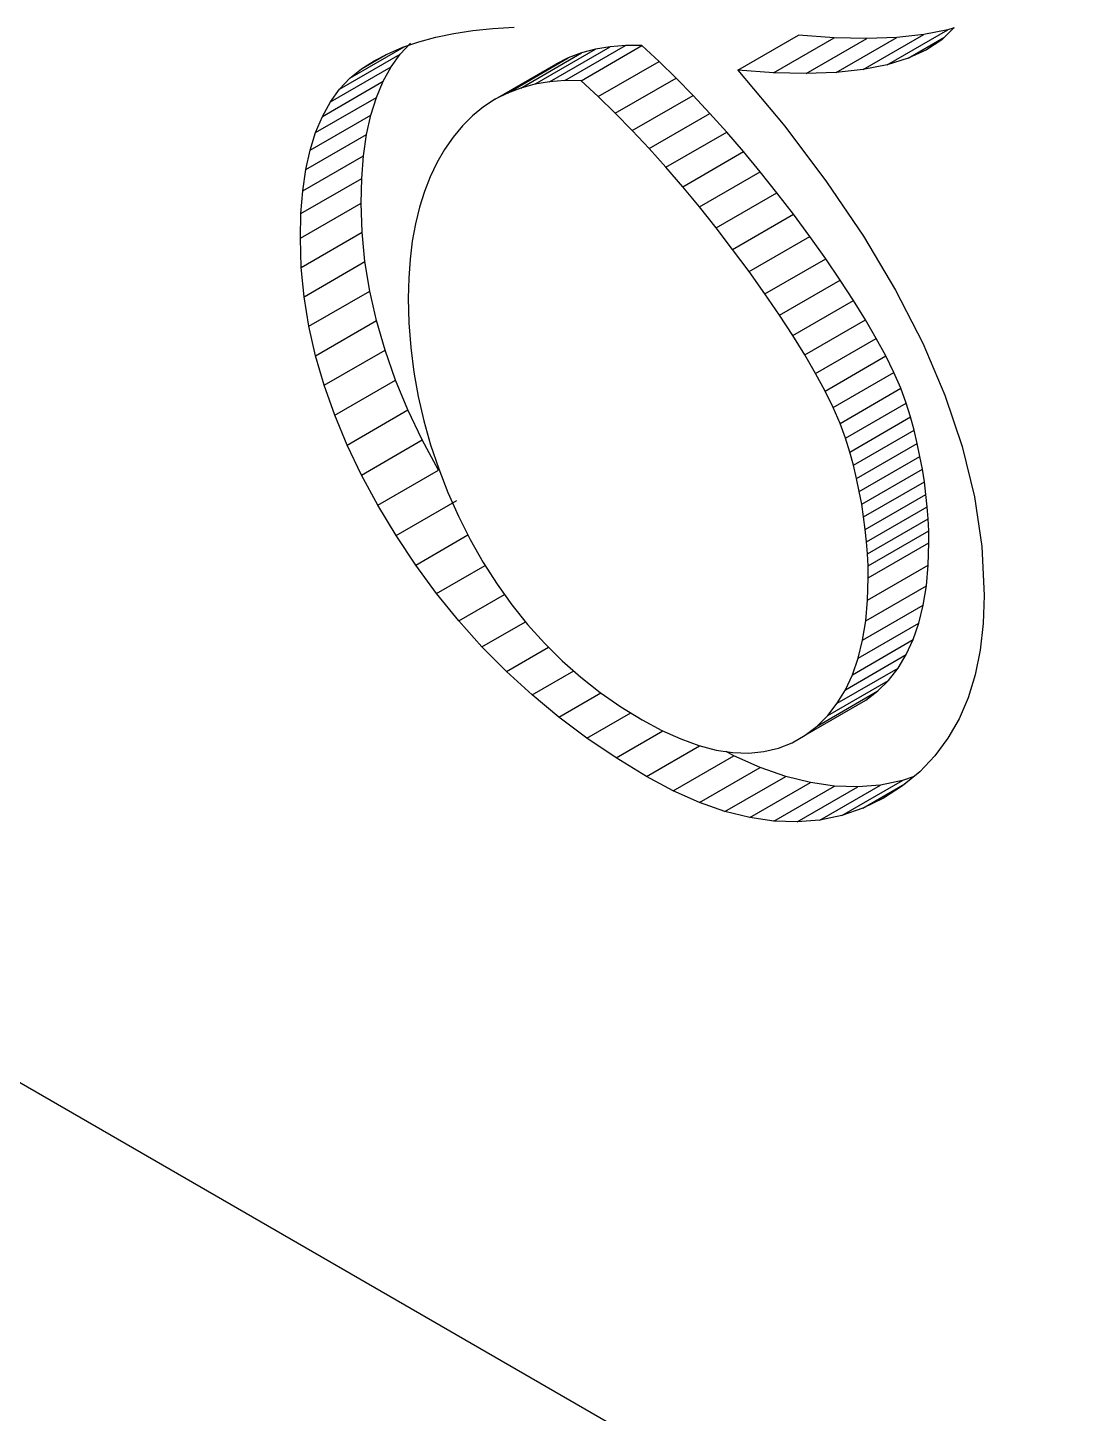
# Model space of a CAD drawing. Header units: millimetres. Extents: x -105 to 105, y -148 to 148.
# Drawn here: x 53.087 to 54.318, y -61.7 to -60.087 of the extents above; entities that cross this region are included whole.
import ezdxf

# ---------------------------------------------------------------- set-up
doc = ezdxf.new("R2010")
doc.units = ezdxf.units.MM
doc.layers.get('0').update_dxf_attribs({"lineweight": 18})

msp = doc.modelspace()

# ---------------------------------------------------------------- linework, layer by layer
at = {"color": 7, "lineweight": 30, "ltscale": 0.000562448}
msp.add_line((53.5828, -60.0932), (53.6051, -60.0897), dxfattribs=at)
at = {"color": 7, "lineweight": 30, "ltscale": 0.000589946}
msp.add_line((53.6051, -60.0897), (53.6285, -60.0873), dxfattribs=at)
at = {"color": 7, "lineweight": 30, "ltscale": 0.000618684}
msp.add_line((53.6285, -60.0873), (53.6532, -60.0858), dxfattribs=at)
at = {"color": 7, "lineweight": 30, "ltscale": 0.002041}
for p, q in [((54.0875, -60.1298), (54.1582, -60.089)), ((53.7123, -60.1482), (53.783, -60.1074)), ((53.7313, -60.1483), (53.802, -60.1074)), ((53.9138, -60.136), (53.9845, -60.0951)), ((53.9553, -60.139), (54.026, -60.0982)), ((53.9934, -60.1399), (54.0641, -60.0991)), ((54.0281, -60.1387), (54.0988, -60.0978)), ((54.0595, -60.1353), (54.1302, -60.0945)), ((53.4497, -60.1582), (53.5204, -60.1174)), ((53.6454, -60.1626), (53.7161, -60.1218)), ((53.6608, -60.1568), (53.7315, -60.116)), ((53.6771, -60.1524), (53.7478, -60.1116)), ((53.6942, -60.1496), (53.765, -60.1087)), ((53.4391, -60.173), (53.5098, -60.1322)), ((53.6309, -60.1699), (53.7016, -60.1291)), ((53.7512, -60.1667), (53.8219, -60.1259)), ((53.4298, -60.1898), (53.5005, -60.1489)), ((53.771, -60.1861), (53.8417, -60.1452)), ((53.422, -60.2085), (53.4927, -60.1677)), ((53.8104, -60.2272), (53.8811, -60.1864)), ((53.4156, -60.2292), (53.4863, -60.1884)), ((53.4106, -60.2518), (53.4813, -60.211)), ((53.83, -60.249), (53.9007, -60.2082)), ((53.4071, -60.2765), (53.4778, -60.2356)), ((53.8495, -60.2717), (53.9202, -60.2308)), ((53.4049, -60.3031), (53.4756, -60.2622)), ((53.869, -60.2952), (53.9397, -60.2543)), ((53.8883, -60.3195), (53.9591, -60.2787)), ((53.9076, -60.3447), (53.9784, -60.3038)), ((53.4053, -60.3657), (53.476, -60.3248)), ((53.9269, -60.3706), (53.9976, -60.3298)), ((53.4087, -60.3998), (53.4794, -60.359)), ((53.9453, -60.3965), (54.016, -60.3557)), ((53.9623, -60.4213), (54.033, -60.3805)), ((53.4142, -60.4341), (53.4849, -60.3933)), ((53.9778, -60.445), (54.0485, -60.4042)), ((53.422, -60.4685), (53.4928, -60.4277)), ((53.9917, -60.4676), (54.0624, -60.4268)), ((53.4321, -60.503), (53.5028, -60.4622)), ((54.0042, -60.4892), (54.0749, -60.4484)), ((54.0152, -60.5097), (54.0859, -60.4688)), ((54.0247, -60.529), (54.0954, -60.4882)), ((53.4443, -60.5377), (53.515, -60.4969)), ((54.0327, -60.5474), (54.1034, -60.5065)), ((54.0392, -60.5646), (54.1099, -60.5238)), ((53.4588, -60.5726), (53.5295, -60.5317)), ((54.0442, -60.5807), (54.1149, -60.5399)), ((54.0483, -60.5962), (54.119, -60.5554)), ((53.4755, -60.6075), (53.5462, -60.5667)), ((54.0519, -60.6115), (54.1226, -60.5707)), ((54.0551, -60.6267), (54.1258, -60.5858)), ((53.4945, -60.6426), (53.5652, -60.6018)), ((54.0579, -60.6416), (54.1286, -60.6008)), ((54.0602, -60.6563), (54.1309, -60.6155)), ((53.5156, -60.6779), (53.5863, -60.6371)), ((54.0621, -60.6709), (54.1328, -60.63)), ((54.0636, -60.6852), (54.1343, -60.6444)), ((54.0647, -60.6994), (54.1354, -60.6586)), ((54.0655, -60.7272), (54.1363, -60.6863)), ((54.0648, -60.7531), (54.1355, -60.7123)), ((54.0626, -60.7774), (54.1333, -60.7366)), ((54.0589, -60.8), (54.1296, -60.7592)), ((54.0538, -60.8209), (54.1245, -60.78)), ((54.0472, -60.8401), (54.1179, -60.7992)), ((54.0391, -60.8575), (54.1098, -60.8167)), ((54.0295, -60.8733), (54.1003, -60.8325)), ((54.0185, -60.8874), (54.0892, -60.8466)), ((54.006, -60.8998), (54.0767, -60.859)), ((53.9921, -60.9105), (54.0628, -60.8697)), ((53.8385, -60.9752), (53.9092, -60.9344)), ((53.869, -60.9888), (53.9397, -60.948)), ((53.8987, -60.9992), (53.9694, -60.9584)), ((53.9276, -61.0065), (53.9983, -60.9657)), ((53.9556, -61.0106), (54.0263, -60.9698)), ((53.9828, -61.0115), (54.0535, -60.9707)), ((54.0092, -61.0093), (54.0799, -60.9685)), ((54.0347, -61.004), (54.1054, -60.9631))]:
    msp.add_line(p, q, dxfattribs=at)
at = {"color": 7, "lineweight": 30, "ltscale": 0.00071304}
for p, q in [((54.1582, -60.089), (54.1302, -60.0945)), ((54.0875, -60.1298), (54.0595, -60.1353))]:
    msp.add_line(p, q, dxfattribs=at)
at = {"color": 7, "lineweight": 30, "ltscale": 0.000505027}
msp.add_line((54.1658, -60.0864), (54.1513, -60.1005), dxfattribs=at)
at = {"color": 7, "lineweight": 30, "ltscale": 0.000192453}
msp.add_line((54.1655, -60.0867), (54.1582, -60.089), dxfattribs=at)
at = {"color": 7, "lineweight": 30, "ltscale": 0.000440128}
msp.add_line((53.5204, -60.1174), (53.5325, -60.1046), dxfattribs=at)
at = {"color": 7, "lineweight": 30, "ltscale": 0.000490272}
msp.add_line((53.5235, -60.1094), (53.5421, -60.1031), dxfattribs=at)
at = {"color": 7, "lineweight": 30, "ltscale": 0.000512698}
msp.add_line((53.5421, -60.1031), (53.5618, -60.0976), dxfattribs=at)
at = {"color": 7, "lineweight": 30, "ltscale": 0.000536433}
msp.add_line((53.5618, -60.0976), (53.5828, -60.0932), dxfattribs=at)
at = {"color": 7, "lineweight": 30, "ltscale": 0.000453373}
msp.add_line((53.783, -60.1074), (53.765, -60.1087), dxfattribs=at)
at = {"color": 7, "lineweight": 30, "ltscale": 0.000474934}
msp.add_line((53.802, -60.1074), (53.783, -60.1074), dxfattribs=at)
at = {"color": 7, "lineweight": 30, "ltscale": 0.000678301}
for p, q in [((53.8219, -60.1259), (53.802, -60.1074)), ((53.7512, -60.1667), (53.7313, -60.1483))]:
    msp.add_line(p, q, dxfattribs=at)
at = {"color": 7, "lineweight": 30, "ltscale": 0.001039}
for p, q in [((54.026, -60.0982), (53.9845, -60.0951)), ((53.9553, -60.139), (53.9138, -60.136))]:
    msp.add_line(p, q, dxfattribs=at)
at = {"color": 7, "lineweight": 30, "ltscale": 0.000952805}
msp.add_line((54.0641, -60.0991), (54.026, -60.0982), dxfattribs=at)
at = {"color": 7, "lineweight": 30, "ltscale": 0.000868775}
msp.add_line((54.0988, -60.0978), (54.0641, -60.0991), dxfattribs=at)
at = {"color": 7, "lineweight": 30, "ltscale": 0.00078844}
msp.add_line((54.1302, -60.0945), (54.0988, -60.0978), dxfattribs=at)
at = {"color": 7, "lineweight": 30, "ltscale": 0.0012}
msp.add_line((54.1121, -60.1221), (54.1537, -60.0981), dxfattribs=at)
at = {"color": 7, "lineweight": 30, "ltscale": 0.000537362}
msp.add_line((54.1513, -60.1005), (54.1334, -60.1124), dxfattribs=at)
at = {"color": 7, "lineweight": 30, "ltscale": 0.001823}
msp.add_line((53.4618, -60.1454), (53.525, -60.109), dxfattribs=at)
at = {"color": 7, "lineweight": 30, "ltscale": 0.000836925}
msp.add_line((53.4753, -60.1346), (53.5043, -60.1178), dxfattribs=at)
at = {"color": 7, "lineweight": 30, "ltscale": 0.00045318}
msp.add_line((53.4902, -60.1252), (53.5062, -60.1168), dxfattribs=at)
at = {"color": 7, "lineweight": 30, "ltscale": 0.00047034}
msp.add_line((53.5062, -60.1168), (53.5235, -60.1094), dxfattribs=at)
at = {"color": 7, "lineweight": 30, "ltscale": 0.000455782}
msp.add_line((53.5098, -60.1322), (53.5204, -60.1174), dxfattribs=at)
at = {"color": 7, "lineweight": 30, "ltscale": 0.000405856}
msp.add_line((53.7161, -60.1218), (53.7016, -60.1291), dxfattribs=at)
at = {"color": 7, "lineweight": 30, "ltscale": 0.000411207}
for p, q in [((53.7315, -60.116), (53.7161, -60.1218)), ((53.6608, -60.1568), (53.6454, -60.1626))]:
    msp.add_line(p, q, dxfattribs=at)
at = {"color": 7, "lineweight": 30, "ltscale": 0.000421298}
for p, q in [((53.7478, -60.1116), (53.7315, -60.116)), ((53.6771, -60.1524), (53.6608, -60.1568))]:
    msp.add_line(p, q, dxfattribs=at)
at = {"color": 7, "lineweight": 30, "ltscale": 0.000435544}
msp.add_line((53.765, -60.1087), (53.7478, -60.1116), dxfattribs=at)
at = {"color": 7, "lineweight": 30, "ltscale": 0.000644672}
msp.add_line((54.1121, -60.1221), (54.0875, -60.1298), dxfattribs=at)
at = {"color": 7, "lineweight": 30, "ltscale": 0.000585135}
msp.add_line((54.1334, -60.1124), (54.1121, -60.1221), dxfattribs=at)
at = {"color": 7, "lineweight": 30, "ltscale": 0.000433114}
msp.add_line((53.4618, -60.1454), (53.4753, -60.1346), dxfattribs=at)
at = {"color": 7, "lineweight": 30, "ltscale": 0.000438367}
msp.add_line((53.4753, -60.1346), (53.4902, -60.1252), dxfattribs=at)
at = {"color": 7, "lineweight": 30, "ltscale": 0.000478078}
msp.add_line((53.5005, -60.1489), (53.5098, -60.1322), dxfattribs=at)
at = {"color": 7, "lineweight": 30, "ltscale": 0.000691933}
msp.add_line((53.8417, -60.1452), (53.8219, -60.1259), dxfattribs=at)
at = {"color": 7, "lineweight": 30, "ltscale": 0.00213}
msp.add_line((53.9138, -60.136), (53.9683, -60.2014), dxfattribs=at)
at = {"color": 7, "lineweight": 30, "ltscale": 0.000952796}
msp.add_line((53.9934, -60.1399), (53.9553, -60.139), dxfattribs=at)
at = {"color": 7, "lineweight": 30, "ltscale": 0.000868394}
msp.add_line((54.0281, -60.1387), (53.9934, -60.1399), dxfattribs=at)
at = {"color": 7, "lineweight": 30, "ltscale": 0.000788779}
msp.add_line((54.0595, -60.1353), (54.0281, -60.1387), dxfattribs=at)
at = {"color": 7, "lineweight": 30, "ltscale": 0.000440406}
msp.add_line((53.4497, -60.1582), (53.4618, -60.1454), dxfattribs=at)
at = {"color": 7, "lineweight": 30, "ltscale": 0.000507531}
msp.add_line((53.4927, -60.1677), (53.5005, -60.1489), dxfattribs=at)
at = {"color": 7, "lineweight": 30, "ltscale": 0.000435481}
msp.add_line((53.6942, -60.1496), (53.6771, -60.1524), dxfattribs=at)
at = {"color": 7, "lineweight": 30, "ltscale": 0.000453402}
msp.add_line((53.7123, -60.1482), (53.6942, -60.1496), dxfattribs=at)
at = {"color": 7, "lineweight": 30, "ltscale": 0.000474935}
msp.add_line((53.7313, -60.1483), (53.7123, -60.1482), dxfattribs=at)
at = {"color": 7, "lineweight": 30, "ltscale": 0.000705135}
msp.add_line((53.8615, -60.1654), (53.8417, -60.1452), dxfattribs=at)
at = {"color": 7, "lineweight": 30, "ltscale": 0.000455473}
msp.add_line((53.4391, -60.173), (53.4497, -60.1582), dxfattribs=at)
at = {"color": 7, "lineweight": 30, "ltscale": 0.000541517}
for p, q in [((53.4863, -60.1884), (53.4927, -60.1677)), ((53.4156, -60.2292), (53.422, -60.2085))]:
    msp.add_line(p, q, dxfattribs=at)
at = {"color": 7, "lineweight": 30, "ltscale": 0.0004042}
msp.add_line((53.6309, -60.1699), (53.6173, -60.1787), dxfattribs=at)
at = {"color": 7, "lineweight": 30, "ltscale": 0.000406028}
msp.add_line((53.6454, -60.1626), (53.6309, -60.1699), dxfattribs=at)
at = {"color": 7, "lineweight": 30, "ltscale": 0.000691667}
msp.add_line((53.771, -60.1861), (53.7512, -60.1667), dxfattribs=at)
at = {"color": 7, "lineweight": 30, "ltscale": 0.002042}
for p, q in [((53.7907, -60.2062), (53.8615, -60.1654)), ((53.4042, -60.3316), (53.4749, -60.2908)), ((54.0653, -60.7134), (54.1361, -60.6725))]:
    msp.add_line(p, q, dxfattribs=at)
at = {"color": 7, "lineweight": 30, "ltscale": 0.0007187}
msp.add_line((53.8811, -60.1864), (53.8615, -60.1654), dxfattribs=at)
at = {"color": 7, "lineweight": 30, "ltscale": 0.000478412}
msp.add_line((53.4298, -60.1898), (53.4391, -60.173), dxfattribs=at)
at = {"color": 7, "lineweight": 30, "ltscale": 0.000407921}
msp.add_line((53.6173, -60.1787), (53.6046, -60.189), dxfattribs=at)
at = {"color": 7, "lineweight": 30, "ltscale": 0.00070514}
msp.add_line((53.7907, -60.2062), (53.771, -60.1861), dxfattribs=at)
at = {"color": 7, "lineweight": 30, "ltscale": 0.000733132}
for p, q in [((53.9007, -60.2082), (53.8811, -60.1864)), ((53.83, -60.249), (53.8104, -60.2272))]:
    msp.add_line(p, q, dxfattribs=at)
at = {"color": 7, "lineweight": 30, "ltscale": 0.000507179}
msp.add_line((53.422, -60.2085), (53.4298, -60.1898), dxfattribs=at)
at = {"color": 7, "lineweight": 30, "ltscale": 0.000579972}
for p, q in [((53.4813, -60.211), (53.4863, -60.1884)), ((53.4106, -60.2518), (53.4156, -60.2292))]:
    msp.add_line(p, q, dxfattribs=at)
at = {"color": 7, "lineweight": 30, "ltscale": 0.000427914}
msp.add_line((53.5929, -60.2007), (53.582, -60.214), dxfattribs=at)
at = {"color": 7, "lineweight": 30, "ltscale": 0.000415939}
msp.add_line((53.6046, -60.189), (53.5929, -60.2007), dxfattribs=at)
at = {"color": 7, "lineweight": 30, "ltscale": 0.002022}
msp.add_line((53.9683, -60.2014), (54.0171, -60.266), dxfattribs=at)
at = {"color": 7, "lineweight": 30, "ltscale": 0.000622075}
msp.add_line((53.4778, -60.2356), (53.4813, -60.211), dxfattribs=at)
at = {"color": 7, "lineweight": 30, "ltscale": 0.00043763}
msp.add_line((53.582, -60.214), (53.5721, -60.2284), dxfattribs=at)
at = {"color": 7, "lineweight": 30, "ltscale": 0.000718961}
msp.add_line((53.8104, -60.2272), (53.7907, -60.2062), dxfattribs=at)
at = {"color": 7, "lineweight": 30, "ltscale": 0.000747629}
for p, q in [((53.9202, -60.2308), (53.9007, -60.2082)), ((53.8495, -60.2717), (53.83, -60.249))]:
    msp.add_line(p, q, dxfattribs=at)
at = {"color": 7, "lineweight": 30, "ltscale": 0.000667423}
msp.add_line((53.4756, -60.2622), (53.4778, -60.2356), dxfattribs=at)
at = {"color": 7, "lineweight": 30, "ltscale": 0.000444153}
msp.add_line((53.5721, -60.2284), (53.5632, -60.2438), dxfattribs=at)
at = {"color": 7, "lineweight": 30, "ltscale": 0.000762675}
msp.add_line((53.9397, -60.2543), (53.9202, -60.2308), dxfattribs=at)
at = {"color": 7, "lineweight": 30, "ltscale": 0.000622452}
msp.add_line((53.4071, -60.2765), (53.4106, -60.2518), dxfattribs=at)
at = {"color": 7, "lineweight": 30, "ltscale": 0.000453348}
msp.add_line((53.5632, -60.2438), (53.5554, -60.2601), dxfattribs=at)
at = {"color": 7, "lineweight": 30, "ltscale": 0.000714327}
msp.add_line((53.4749, -60.2908), (53.4756, -60.2622), dxfattribs=at)
at = {"color": 7, "lineweight": 30, "ltscale": 0.000464562}
msp.add_line((53.5554, -60.2601), (53.5486, -60.2774), dxfattribs=at)
at = {"color": 7, "lineweight": 30, "ltscale": 0.000777463}
for p, q in [((53.9591, -60.2787), (53.9397, -60.2543)), ((53.8883, -60.3195), (53.869, -60.2952))]:
    msp.add_line(p, q, dxfattribs=at)
at = {"color": 7, "lineweight": 30, "ltscale": 0.001919}
msp.add_line((54.0171, -60.266), (54.0601, -60.3295), dxfattribs=at)
at = {"color": 7, "lineweight": 30, "ltscale": 0.000667043}
msp.add_line((53.4049, -60.3031), (53.4071, -60.2765), dxfattribs=at)
at = {"color": 7, "lineweight": 30, "ltscale": 0.000478981}
msp.add_line((53.5486, -60.2774), (53.5429, -60.2957), dxfattribs=at)
at = {"color": 7, "lineweight": 30, "ltscale": 0.000762381}
msp.add_line((53.869, -60.2952), (53.8495, -60.2717), dxfattribs=at)
at = {"color": 7, "lineweight": 30, "ltscale": 0.000792817}
msp.add_line((53.9784, -60.3038), (53.9591, -60.2787), dxfattribs=at)
at = {"color": 7, "lineweight": 30, "ltscale": 0.000850739}
msp.add_line((53.476, -60.3248), (53.4749, -60.2908), dxfattribs=at)
at = {"color": 7, "lineweight": 30, "ltscale": 0.000494804}
msp.add_line((53.5429, -60.2957), (53.5382, -60.315), dxfattribs=at)
at = {"color": 7, "lineweight": 30, "ltscale": 0.000714718}
msp.add_line((53.4042, -60.3316), (53.4049, -60.3031), dxfattribs=at)
at = {"color": 7, "lineweight": 30, "ltscale": 0.000512853}
msp.add_line((53.5382, -60.315), (53.5345, -60.3351), dxfattribs=at)
at = {"color": 7, "lineweight": 30, "ltscale": 0.000808656}
msp.add_line((53.9976, -60.3298), (53.9784, -60.3038), dxfattribs=at)
at = {"color": 7, "lineweight": 30, "ltscale": 0.000850752}
msp.add_line((53.4053, -60.3657), (53.4042, -60.3316), dxfattribs=at)
at = {"color": 7, "lineweight": 30, "ltscale": 0.000857807}
msp.add_line((53.4794, -60.359), (53.476, -60.3248), dxfattribs=at)
at = {"color": 7, "lineweight": 30, "ltscale": 0.00079312}
msp.add_line((53.9076, -60.3447), (53.8883, -60.3195), dxfattribs=at)
at = {"color": 7, "lineweight": 30, "ltscale": 0.000794218}
msp.add_line((54.016, -60.3557), (53.9976, -60.3298), dxfattribs=at)
at = {"color": 7, "lineweight": 30, "ltscale": 0.001822}
msp.add_line((54.0601, -60.3295), (54.0974, -60.3921), dxfattribs=at)
at = {"color": 7, "lineweight": 30, "ltscale": 0.000532347}
msp.add_line((53.5345, -60.3351), (53.5319, -60.3563), dxfattribs=at)
at = {"color": 7, "lineweight": 30, "ltscale": 0.00080835}
msp.add_line((53.9269, -60.3706), (53.9076, -60.3447), dxfattribs=at)
at = {"color": 7, "lineweight": 30, "ltscale": 0.000857427}
msp.add_line((53.4087, -60.3998), (53.4053, -60.3657), dxfattribs=at)
at = {"color": 7, "lineweight": 30, "ltscale": 0.000868398}
for p, q in [((53.4849, -60.3933), (53.4794, -60.359)), ((53.4142, -60.4341), (53.4087, -60.3998))]:
    msp.add_line(p, q, dxfattribs=at)
at = {"color": 7, "lineweight": 30, "ltscale": 0.000554117}
msp.add_line((53.5319, -60.3563), (53.5304, -60.3784), dxfattribs=at)
at = {"color": 7, "lineweight": 30, "ltscale": 0.000750919}
msp.add_line((54.033, -60.3805), (54.016, -60.3557), dxfattribs=at)
at = {"color": 7, "lineweight": 30, "ltscale": 0.000576555}
msp.add_line((53.5304, -60.3784), (53.5298, -60.4014), dxfattribs=at)
at = {"color": 7, "lineweight": 30, "ltscale": 0.000794529}
msp.add_line((53.9453, -60.3965), (53.9269, -60.3706), dxfattribs=at)
at = {"color": 7, "lineweight": 30, "ltscale": 0.000707841}
for p, q in [((54.0485, -60.4042), (54.033, -60.3805)), ((53.9778, -60.445), (53.9623, -60.4213))]:
    msp.add_line(p, q, dxfattribs=at)
at = {"color": 7, "lineweight": 30, "ltscale": 0.000882109}
msp.add_line((53.4928, -60.4277), (53.4849, -60.3933), dxfattribs=at)
at = {"color": 7, "lineweight": 30, "ltscale": 0.000750604}
msp.add_line((53.9623, -60.4213), (53.9453, -60.3965), dxfattribs=at)
at = {"color": 7, "lineweight": 30, "ltscale": 0.001732}
msp.add_line((54.0974, -60.3921), (54.129, -60.4538), dxfattribs=at)
at = {"color": 7, "lineweight": 30, "ltscale": 0.000723498}
msp.add_line((53.5298, -60.4014), (53.5306, -60.4304), dxfattribs=at)
at = {"color": 7, "lineweight": 30, "ltscale": 0.00066461}
msp.add_line((54.0624, -60.4268), (54.0485, -60.4042), dxfattribs=at)
at = {"color": 7, "lineweight": 30, "ltscale": 0.000899644}
msp.add_line((53.5028, -60.4622), (53.4928, -60.4277), dxfattribs=at)
at = {"color": 7, "lineweight": 30, "ltscale": 0.000622824}
msp.add_line((54.0749, -60.4484), (54.0624, -60.4268), dxfattribs=at)
at = {"color": 7, "lineweight": 30, "ltscale": 0.000882481}
msp.add_line((53.422, -60.4685), (53.4142, -60.4341), dxfattribs=at)
at = {"color": 7, "lineweight": 30, "ltscale": 0.000720347}
msp.add_line((53.5306, -60.4304), (53.5327, -60.4591), dxfattribs=at)
at = {"color": 7, "lineweight": 30, "ltscale": 0.000664934}
msp.add_line((53.9917, -60.4676), (53.9778, -60.445), dxfattribs=at)
at = {"color": 7, "lineweight": 30, "ltscale": 0.000919598}
msp.add_line((53.515, -60.4969), (53.5028, -60.4622), dxfattribs=at)
at = {"color": 7, "lineweight": 30, "ltscale": 0.00072019}
msp.add_line((53.5327, -60.4591), (53.5364, -60.4877), dxfattribs=at)
at = {"color": 7, "lineweight": 30, "ltscale": 0.000580622}
for p, q in [((54.0859, -60.4688), (54.0749, -60.4484)), ((54.0152, -60.5097), (54.0042, -60.4892))]:
    msp.add_line(p, q, dxfattribs=at)
at = {"color": 7, "lineweight": 30, "ltscale": 0.001649}
msp.add_line((54.129, -60.4538), (54.1548, -60.5145), dxfattribs=at)
at = {"color": 7, "lineweight": 30, "ltscale": 0.000899278}
msp.add_line((53.4321, -60.503), (53.422, -60.4685), dxfattribs=at)
at = {"color": 7, "lineweight": 30, "ltscale": 0.000622494}
msp.add_line((54.0042, -60.4892), (53.9917, -60.4676), dxfattribs=at)
at = {"color": 7, "lineweight": 30, "ltscale": 0.000539451}
msp.add_line((54.0954, -60.4882), (54.0859, -60.4688), dxfattribs=at)
at = {"color": 7, "lineweight": 30, "ltscale": 0.000720681}
msp.add_line((53.5364, -60.4877), (53.5414, -60.5161), dxfattribs=at)
at = {"color": 7, "lineweight": 30, "ltscale": 0.000499503}
for p, q in [((54.1034, -60.5065), (54.0954, -60.4882)), ((54.0327, -60.5474), (54.0247, -60.529))]:
    msp.add_line(p, q, dxfattribs=at)
at = {"color": 7, "lineweight": 30, "ltscale": 0.000919958}
msp.add_line((53.4443, -60.5377), (53.4321, -60.503), dxfattribs=at)
at = {"color": 7, "lineweight": 30, "ltscale": 0.00094314}
msp.add_line((53.5295, -60.5317), (53.515, -60.4969), dxfattribs=at)
at = {"color": 7, "lineweight": 30, "ltscale": 0.000539793}
msp.add_line((54.0247, -60.529), (54.0152, -60.5097), dxfattribs=at)
at = {"color": 7, "lineweight": 30, "ltscale": 0.000460453}
msp.add_line((54.1099, -60.5238), (54.1034, -60.5065), dxfattribs=at)
at = {"color": 7, "lineweight": 30, "ltscale": 0.000723901}
msp.add_line((53.5414, -60.5161), (53.5479, -60.5443), dxfattribs=at)
at = {"color": 7, "lineweight": 30, "ltscale": 0.000422545}
msp.add_line((54.1149, -60.5399), (54.1099, -60.5238), dxfattribs=at)
at = {"color": 7, "lineweight": 30, "ltscale": 0.001576}
msp.add_line((54.1548, -60.5145), (54.1748, -60.5742), dxfattribs=at)
at = {"color": 7, "lineweight": 30, "ltscale": 0.000942788}
msp.add_line((53.4588, -60.5726), (53.4443, -60.5377), dxfattribs=at)
at = {"color": 7, "lineweight": 30, "ltscale": 0.000968985}
for p, q in [((53.5462, -60.5667), (53.5295, -60.5317)), ((53.4755, -60.6075), (53.4588, -60.5726))]:
    msp.add_line(p, q, dxfattribs=at)
at = {"color": 7, "lineweight": 30, "ltscale": 0.000400636}
for p, q in [((54.119, -60.5554), (54.1149, -60.5399)), ((54.0483, -60.5962), (54.0442, -60.5807))]:
    msp.add_line(p, q, dxfattribs=at)
at = {"color": 7, "lineweight": 30, "ltscale": 0.000728398}
msp.add_line((53.5479, -60.5443), (53.5559, -60.5723), dxfattribs=at)
at = {"color": 7, "lineweight": 30, "ltscale": 0.000459961}
msp.add_line((54.0392, -60.5646), (54.0327, -60.5474), dxfattribs=at)
at = {"color": 7, "lineweight": 30, "ltscale": 0.000393238}
msp.add_line((54.1226, -60.5707), (54.119, -60.5554), dxfattribs=at)
at = {"color": 7, "lineweight": 30, "ltscale": 0.000996949}
for p, q in [((53.5652, -60.6018), (53.5462, -60.5667)), ((53.4945, -60.6426), (53.4755, -60.6075))]:
    msp.add_line(p, q, dxfattribs=at)
at = {"color": 7, "lineweight": 30, "ltscale": 0.000735132}
msp.add_line((53.5559, -60.5723), (53.5653, -60.6002), dxfattribs=at)
at = {"color": 7, "lineweight": 30, "ltscale": 0.000422658}
msp.add_line((54.0442, -60.5807), (54.0392, -60.5646), dxfattribs=at)
at = {"color": 7, "lineweight": 30, "ltscale": 0.000386352}
for p, q in [((54.1258, -60.5858), (54.1226, -60.5707)), ((54.0551, -60.6267), (54.0519, -60.6115))]:
    msp.add_line(p, q, dxfattribs=at)
at = {"color": 7, "lineweight": 30, "ltscale": 0.001513}
msp.add_line((54.1748, -60.5742), (54.1892, -60.633), dxfattribs=at)
at = {"color": 7, "lineweight": 30, "ltscale": 0.000379857}
msp.add_line((54.1286, -60.6008), (54.1258, -60.5858), dxfattribs=at)
at = {"color": 7, "lineweight": 30, "ltscale": 0.000743241}
msp.add_line((53.5653, -60.6002), (53.5761, -60.6278), dxfattribs=at)
at = {"color": 7, "lineweight": 30, "ltscale": 0.000393609}
msp.add_line((54.0519, -60.6115), (54.0483, -60.5962), dxfattribs=at)
at = {"color": 7, "lineweight": 30, "ltscale": 0.000373153}
for p, q in [((54.1309, -60.6155), (54.1286, -60.6008)), ((54.0602, -60.6563), (54.0579, -60.6416))]:
    msp.add_line(p, q, dxfattribs=at)
at = {"color": 7, "lineweight": 30, "ltscale": 0.000366655}
msp.add_line((54.1328, -60.63), (54.1309, -60.6155), dxfattribs=at)
at = {"color": 7, "lineweight": 30, "ltscale": 0.000752881}
msp.add_line((53.5761, -60.6278), (53.5884, -60.6553), dxfattribs=at)
at = {"color": 7, "lineweight": 30, "ltscale": 0.000379482}
msp.add_line((54.0579, -60.6416), (54.0551, -60.6267), dxfattribs=at)
at = {"color": 7, "lineweight": 30, "ltscale": 0.000360904}
msp.add_line((54.1343, -60.6444), (54.1328, -60.63), dxfattribs=at)
at = {"color": 7, "lineweight": 30, "ltscale": 0.001461}
msp.add_line((54.1892, -60.633), (54.1978, -60.6908), dxfattribs=at)
at = {"color": 7, "lineweight": 30, "ltscale": 0.001028}
for p, q in [((53.5156, -60.6779), (53.4945, -60.6426)), ((53.5629, -60.7456), (53.5386, -60.7125))]:
    msp.add_line(p, q, dxfattribs=at)
at = {"color": 7, "lineweight": 30, "ltscale": 0.000764624}
msp.add_line((53.5884, -60.6553), (53.6021, -60.6827), dxfattribs=at)
at = {"color": 7, "lineweight": 30, "ltscale": 0.00035501}
msp.add_line((54.1354, -60.6586), (54.1343, -60.6444), dxfattribs=at)
at = {"color": 7, "lineweight": 30, "ltscale": 0.000367033}
msp.add_line((54.0621, -60.6709), (54.0602, -60.6563), dxfattribs=at)
at = {"color": 7, "lineweight": 30, "ltscale": 0.000360525}
msp.add_line((54.0636, -60.6852), (54.0621, -60.6709), dxfattribs=at)
at = {"color": 7, "lineweight": 30, "ltscale": 0.000349811}
msp.add_line((54.1361, -60.6725), (54.1354, -60.6586), dxfattribs=at)
at = {"color": 7, "lineweight": 30, "ltscale": 0.001038}
msp.add_line((53.5386, -60.7125), (53.5156, -60.6779), dxfattribs=at)
at = {"color": 7, "lineweight": 30, "ltscale": 0.001757}
msp.add_line((53.5386, -60.7125), (53.5994, -60.6773), dxfattribs=at)
at = {"color": 7, "lineweight": 30, "ltscale": 0.00076406}
msp.add_line((53.6021, -60.6827), (53.6172, -60.7093), dxfattribs=at)
at = {"color": 7, "lineweight": 30, "ltscale": 0.00035539}
msp.add_line((54.0647, -60.6994), (54.0636, -60.6852), dxfattribs=at)
at = {"color": 7, "lineweight": 30, "ltscale": 0.00064952}
for p, q in [((54.1355, -60.7123), (54.1363, -60.6863)), ((54.0648, -60.7531), (54.0655, -60.7272))]:
    msp.add_line(p, q, dxfattribs=at)
at = {"color": 7, "lineweight": 30, "ltscale": 0.000344503}
msp.add_line((54.1363, -60.6863), (54.1361, -60.6725), dxfattribs=at)
at = {"color": 7, "lineweight": 30, "ltscale": 0.000349793}
msp.add_line((54.0653, -60.7134), (54.0647, -60.6994), dxfattribs=at)
at = {"color": 7, "lineweight": 30, "ltscale": 0.001424}
msp.add_line((54.1978, -60.6908), (54.2007, -60.7477), dxfattribs=at)
at = {"color": 7, "lineweight": 30, "ltscale": 0.001633}
msp.add_line((53.5629, -60.7456), (53.6195, -60.7129), dxfattribs=at)
at = {"color": 7, "lineweight": 30, "ltscale": 0.000751359}
msp.add_line((53.6172, -60.7093), (53.6333, -60.7346), dxfattribs=at)
at = {"color": 7, "lineweight": 30, "ltscale": 0.000344509}
msp.add_line((54.0655, -60.7272), (54.0653, -60.7134), dxfattribs=at)
at = {"color": 7, "lineweight": 30, "ltscale": 0.000609779}
msp.add_line((54.1333, -60.7366), (54.1355, -60.7123), dxfattribs=at)
at = {"color": 7, "lineweight": 30, "ltscale": 0.000741315}
msp.add_line((53.6333, -60.7346), (53.6505, -60.7588), dxfattribs=at)
at = {"color": 7, "lineweight": 30, "ltscale": 0.000571635}
msp.add_line((54.1296, -60.7592), (54.1333, -60.7366), dxfattribs=at)
at = {"color": 7, "lineweight": 30, "ltscale": 0.00102}
msp.add_line((53.5887, -60.7773), (53.5629, -60.7456), dxfattribs=at)
at = {"color": 7, "lineweight": 30, "ltscale": 0.001535}
msp.add_line((53.5887, -60.7773), (53.6418, -60.7466), dxfattribs=at)
at = {"color": 7, "lineweight": 30, "ltscale": 0.000823354}
msp.add_line((54.2007, -60.7477), (54.1995, -60.7806), dxfattribs=at)
at = {"color": 7, "lineweight": 30, "ltscale": 0.000733197}
msp.add_line((53.6505, -60.7588), (53.6689, -60.7816), dxfattribs=at)
at = {"color": 7, "lineweight": 30, "ltscale": 0.000609399}
msp.add_line((54.0626, -60.7774), (54.0648, -60.7531), dxfattribs=at)
at = {"color": 7, "lineweight": 30, "ltscale": 0.000537822}
for p, q in [((54.1245, -60.78), (54.1296, -60.7592)), ((54.0538, -60.8209), (54.0589, -60.8))]:
    msp.add_line(p, q, dxfattribs=at)
at = {"color": 7, "lineweight": 30, "ltscale": 0.001015}
msp.add_line((53.6157, -60.8075), (53.5887, -60.7773), dxfattribs=at)
at = {"color": 7, "lineweight": 30, "ltscale": 0.001458}
msp.add_line((53.6157, -60.8075), (53.6662, -60.7783), dxfattribs=at)
at = {"color": 7, "lineweight": 30, "ltscale": 0.000727688}
msp.add_line((53.6689, -60.7816), (53.6884, -60.8033), dxfattribs=at)
at = {"color": 7, "lineweight": 30, "ltscale": 0.000572011}
msp.add_line((54.0589, -60.8), (54.0626, -60.7774), dxfattribs=at)
at = {"color": 7, "lineweight": 30, "ltscale": 0.000507284}
for p, q in [((54.1179, -60.7992), (54.1245, -60.78)), ((54.0472, -60.8401), (54.0538, -60.8209))]:
    msp.add_line(p, q, dxfattribs=at)
at = {"color": 7, "lineweight": 30, "ltscale": 0.00077597}
msp.add_line((54.1995, -60.7806), (54.196, -60.8114), dxfattribs=at)
at = {"color": 7, "lineweight": 30, "ltscale": 0.000481839}
msp.add_line((54.1098, -60.8167), (54.1179, -60.7992), dxfattribs=at)
at = {"color": 7, "lineweight": 30, "ltscale": 0.001012}
for p, q in [((53.6442, -60.8363), (53.6157, -60.8075)), ((53.6741, -60.8636), (53.6442, -60.8363))]:
    msp.add_line(p, q, dxfattribs=at)
at = {"color": 7, "lineweight": 30, "ltscale": 0.001413}
for p, q in [((53.6442, -60.8363), (53.6932, -60.808)), ((53.7053, -60.8895), (53.7542, -60.8612))]:
    msp.add_line(p, q, dxfattribs=at)
at = {"color": 7, "lineweight": 30, "ltscale": 0.000724531}
msp.add_line((53.6884, -60.8033), (53.709, -60.8237), dxfattribs=at)
at = {"color": 7, "lineweight": 30, "ltscale": 0.000461421}
for p, q in [((54.1003, -60.8325), (54.1098, -60.8167)), ((54.0295, -60.8733), (54.0391, -60.8575))]:
    msp.add_line(p, q, dxfattribs=at)
at = {"color": 7, "lineweight": 30, "ltscale": 0.000734213}
msp.add_line((54.196, -60.8114), (54.1901, -60.8402), dxfattribs=at)
at = {"color": 7, "lineweight": 30, "ltscale": 0.000723245}
msp.add_line((53.709, -60.8237), (53.7307, -60.8428), dxfattribs=at)
at = {"color": 7, "lineweight": 30, "ltscale": 0.000447558}
for p, q in [((54.0892, -60.8466), (54.1003, -60.8325)), ((54.0185, -60.8874), (54.0295, -60.8733))]:
    msp.add_line(p, q, dxfattribs=at)
at = {"color": 7, "lineweight": 30, "ltscale": 0.001399}
msp.add_line((53.6741, -60.8636), (53.7225, -60.8356), dxfattribs=at)
at = {"color": 7, "lineweight": 30, "ltscale": 0.000724888}
msp.add_line((53.7307, -60.8428), (53.7535, -60.8607), dxfattribs=at)
at = {"color": 7, "lineweight": 30, "ltscale": 0.000481492}
msp.add_line((54.0391, -60.8575), (54.0472, -60.8401), dxfattribs=at)
at = {"color": 7, "lineweight": 30, "ltscale": 0.00043995}
for p, q in [((54.0767, -60.859), (54.0892, -60.8466)), ((54.006, -60.8998), (54.0185, -60.8874))]:
    msp.add_line(p, q, dxfattribs=at)
at = {"color": 7, "lineweight": 30, "ltscale": 0.000698407}
msp.add_line((54.1901, -60.8402), (54.1819, -60.8669), dxfattribs=at)
at = {"color": 7, "lineweight": 30, "ltscale": 0.001014}
msp.add_line((53.7053, -60.8895), (53.6741, -60.8636), dxfattribs=at)
at = {"color": 7, "lineweight": 30, "ltscale": 0.00072847}
msp.add_line((53.7535, -60.8607), (53.7774, -60.8773), dxfattribs=at)
at = {"color": 7, "lineweight": 30, "ltscale": 0.000439635}
for p, q in [((54.0628, -60.8697), (54.0767, -60.859)), ((53.9921, -60.9105), (54.006, -60.8998))]:
    msp.add_line(p, q, dxfattribs=at)
at = {"color": 7, "lineweight": 30, "ltscale": 0.000735058}
msp.add_line((53.7774, -60.8773), (53.8024, -60.8927), dxfattribs=at)
at = {"color": 7, "lineweight": 30, "ltscale": 0.000670247}
msp.add_line((54.1819, -60.8669), (54.1713, -60.8916), dxfattribs=at)
at = {"color": 7, "lineweight": 30, "ltscale": 0.314351}
msp.add_line((63.2286, -67.176), (52.3391, -60.889), dxfattribs=at)
at = {"color": 7, "lineweight": 30, "ltscale": 0.001018}
msp.add_line((53.7379, -60.9139), (53.7053, -60.8895), dxfattribs=at)
at = {"color": 7, "lineweight": 30, "ltscale": 0.001474}
msp.add_line((53.7379, -60.9139), (53.7889, -60.8844), dxfattribs=at)
at = {"color": 7, "lineweight": 30, "ltscale": 0.000647357}
msp.add_line((53.8024, -60.8927), (53.8252, -60.905), dxfattribs=at)
at = {"color": 7, "lineweight": 30, "ltscale": 0.000649973}
msp.add_line((54.1713, -60.8916), (54.1584, -60.9141), dxfattribs=at)
at = {"color": 7, "lineweight": 30, "ltscale": 0.001026}
msp.add_line((53.7718, -60.9369), (53.7379, -60.9139), dxfattribs=at)
at = {"color": 7, "lineweight": 30, "ltscale": 0.001572}
msp.add_line((53.7718, -60.9369), (53.8263, -60.9055), dxfattribs=at)
at = {"color": 7, "lineweight": 30, "ltscale": 0.000601991}
msp.add_line((53.8252, -60.905), (53.8472, -60.9149), dxfattribs=at)
at = {"color": 7, "lineweight": 30, "ltscale": 0.000436249}
msp.add_line((53.9769, -60.9192), (53.9921, -60.9105), dxfattribs=at)
at = {"color": 7, "lineweight": 30, "ltscale": 0.000639043}
msp.add_line((54.1584, -60.9141), (54.1432, -60.9346), dxfattribs=at)
at = {"color": 7, "lineweight": 30, "ltscale": 0.001786}
msp.add_line((53.8072, -60.9584), (53.8691, -60.9227), dxfattribs=at)
at = {"color": 7, "lineweight": 30, "ltscale": 0.000560246}
msp.add_line((53.8472, -60.9149), (53.8683, -60.9225), dxfattribs=at)
at = {"color": 7, "lineweight": 30, "ltscale": 0.000523135}
msp.add_line((53.8683, -60.9225), (53.8885, -60.9278), dxfattribs=at)
at = {"color": 7, "lineweight": 30, "ltscale": 0.000490406}
msp.add_line((53.8885, -60.9278), (53.9079, -60.9307), dxfattribs=at)
at = {"color": 7, "lineweight": 30, "ltscale": 0.000255316}
msp.add_line((53.9092, -60.9344), (53.9002, -60.9295), dxfattribs=at)
at = {"color": 7, "lineweight": 30, "ltscale": 0.000444183}
msp.add_line((53.9264, -60.9313), (53.9441, -60.9296), dxfattribs=at)
at = {"color": 7, "lineweight": 30, "ltscale": 0.000433105}
msp.add_line((53.9441, -60.9296), (53.961, -60.9256), dxfattribs=at)
at = {"color": 7, "lineweight": 30, "ltscale": 0.000429557}
msp.add_line((53.961, -60.9256), (53.9769, -60.9192), dxfattribs=at)
at = {"color": 7, "lineweight": 30, "ltscale": 0.001035}
msp.add_line((53.8072, -60.9584), (53.7718, -60.9369), dxfattribs=at)
at = {"color": 7, "lineweight": 30, "ltscale": 0.000463356}
msp.add_line((53.9079, -60.9307), (53.9264, -60.9313), dxfattribs=at)
at = {"color": 7, "lineweight": 30, "ltscale": 0.000835225}
for p, q in [((53.9397, -60.948), (53.9092, -60.9344)), ((53.869, -60.9888), (53.8385, -60.9752))]:
    msp.add_line(p, q, dxfattribs=at)
at = {"color": 7, "lineweight": 30, "ltscale": 0.000637029}
msp.add_line((54.1432, -60.9346), (54.1256, -60.9531), dxfattribs=at)
at = {"color": 7, "lineweight": 30, "ltscale": 0.000888466}
msp.add_line((53.8385, -60.9752), (53.8072, -60.9584), dxfattribs=at)
at = {"color": 7, "lineweight": 30, "ltscale": 0.000786735}
msp.add_line((53.9694, -60.9584), (53.9397, -60.948), dxfattribs=at)
at = {"color": 7, "lineweight": 30, "ltscale": 0.000743955}
for p, q in [((53.9983, -60.9657), (53.9694, -60.9584)), ((53.9276, -61.0065), (53.8987, -60.9992))]:
    msp.add_line(p, q, dxfattribs=at)
at = {"color": 7, "lineweight": 30, "ltscale": 0.000357572}
msp.add_line((54.119, -60.9585), (54.1054, -60.9631), dxfattribs=at)
at = {"color": 7, "lineweight": 30, "ltscale": 0.000645371}
msp.add_line((54.1256, -60.9531), (54.1056, -60.9694), dxfattribs=at)
at = {"color": 7, "lineweight": 30, "ltscale": 0.000708289}
msp.add_line((54.0263, -60.9698), (53.9983, -60.9657), dxfattribs=at)
at = {"color": 7, "lineweight": 30, "ltscale": 0.000680572}
for p, q in [((54.0535, -60.9707), (54.0263, -60.9698)), ((53.9828, -61.0115), (53.9556, -61.0106))]:
    msp.add_line(p, q, dxfattribs=at)
at = {"color": 7, "lineweight": 30, "ltscale": 0.000661496}
msp.add_line((54.0799, -60.9685), (54.0535, -60.9707), dxfattribs=at)
at = {"color": 7, "lineweight": 30, "ltscale": 0.00141}
msp.add_line((54.0594, -60.9954), (54.1083, -60.9672), dxfattribs=at)
at = {"color": 7, "lineweight": 30, "ltscale": 0.000652545}
for p, q in [((54.1054, -60.9631), (54.0799, -60.9685)), ((54.0347, -61.004), (54.0092, -61.0093))]:
    msp.add_line(p, q, dxfattribs=at)
at = {"color": 7, "lineweight": 30, "ltscale": 0.000662305}
msp.add_line((54.1056, -60.9694), (54.0833, -60.9837), dxfattribs=at)
at = {"color": 7, "lineweight": 30, "ltscale": 0.000786861}
msp.add_line((53.8987, -60.9992), (53.869, -60.9888), dxfattribs=at)
at = {"color": 7, "lineweight": 30, "ltscale": 0.000664843}
msp.add_line((54.0833, -60.9837), (54.0594, -60.9954), dxfattribs=at)
at = {"color": 7, "lineweight": 30, "ltscale": 0.000708233}
msp.add_line((53.9556, -61.0106), (53.9276, -61.0065), dxfattribs=at)
at = {"color": 7, "lineweight": 30, "ltscale": 0.000661465}
msp.add_line((54.0092, -61.0093), (53.9828, -61.0115), dxfattribs=at)
at = {"color": 7, "lineweight": 30, "ltscale": 0.000653377}
msp.add_line((54.0594, -60.9954), (54.0347, -61.004), dxfattribs=at)

doc.saveas('drawing.dxf')
